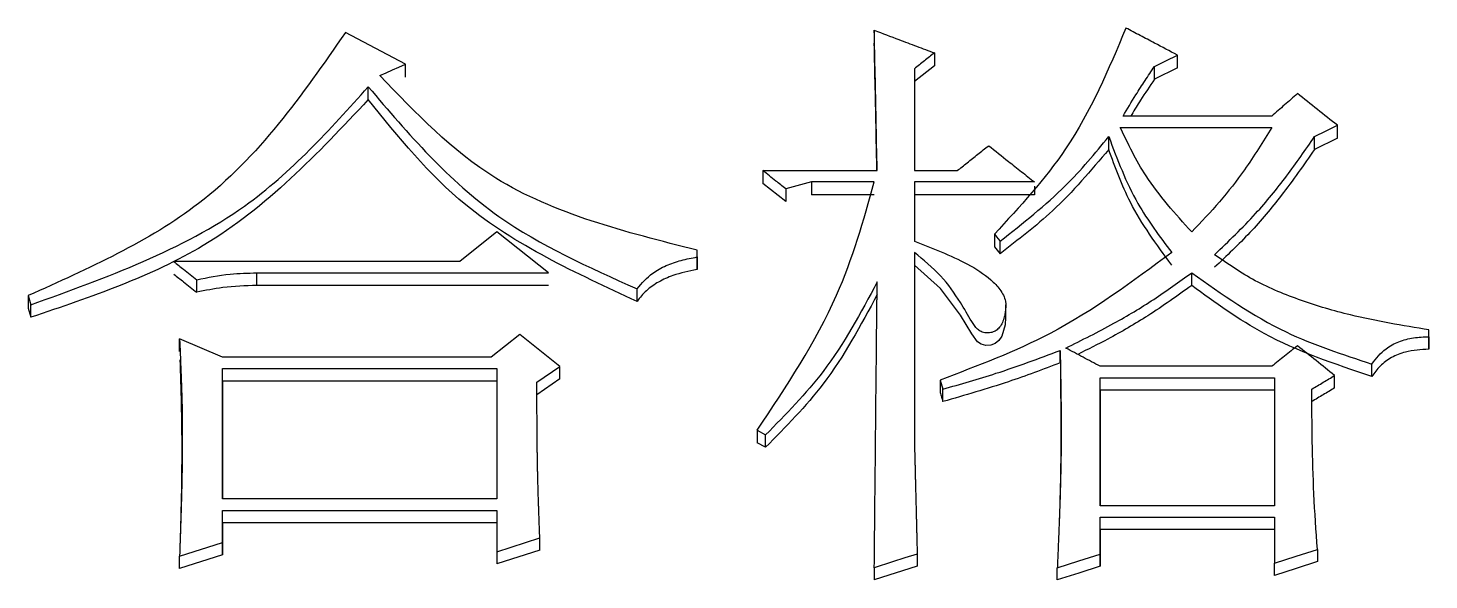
# Model space of a CAD drawing. Header units: millimetres. Extents: x 2003 to 4439, y 563 to 2285.
# Drawn here: x 2513.64 to 2518.94, y 2074.23 to 2076.32 of the extents above; entities that cross this region are included whole.
import ezdxf

# ---------------------------------------------------------------- set-up
doc = ezdxf.new("R2010")
doc.units = ezdxf.units.MM

msp = doc.modelspace()

# ---------------------------------------------------------------- linework, layer by layer
at = {"color": 7, "linetype": 'Continuous', "lineweight": 25}
for p, q in [((2515.0691, 2076.1787), (2514.8419, 2076.2984)), ((2516.8431, 2076.307), (2516.8431, 2076.2582)), ((2517.0703, 2076.2215), (2517.0703, 2076.1728)), ((2517.9898, 2076.1643), (2517.9898, 2076.2129)), ((2515.0691, 2076.1301), (2515.0691, 2076.1787)), ((2517.0703, 2076.1728), (2516.9946, 2076.113)), ((2516.9946, 2076.1616), (2516.9946, 2075.7759)), ((2516.9946, 2076.1616), (2516.9946, 2076.113)), ((2517.9032, 2076.1215), (2517.9032, 2076.1702)), ((2517.9898, 2076.1643), (2517.9032, 2076.1215)), ((2516.9946, 2076.113), (2516.9946, 2075.7759)), ((2514.9284, 2076.0446), (2514.9284, 2076.0932)), ((2517.7734, 2075.9389), (2518.3467, 2075.9389)), ((2518.3467, 2075.9818), (2517.7842, 2075.9818)), ((2518.5955, 2075.8992), (2518.5955, 2075.9475)), ((2517.7302, 2075.8564), (2517.7302, 2075.9047)), ((2518.509, 2075.8564), (2518.509, 2075.9046)), ((2518.5955, 2075.8992), (2518.509, 2075.8564)), ((2516.4213, 2075.7759), (2516.854, 2075.7759)), ((2516.4213, 2075.7759), (2516.4213, 2075.7278)), ((2516.5078, 2075.6592), (2516.4213, 2075.7278)), ((2516.6052, 2075.733), (2516.5078, 2075.7073)), ((2516.8431, 2075.733), (2516.6052, 2075.733)), ((2516.6052, 2075.733), (2516.6052, 2075.685)), ((2516.9946, 2075.7759), (2517.1568, 2075.7759)), ((2517.4489, 2075.733), (2516.9946, 2075.733)), ((2516.9946, 2075.733), (2516.9946, 2075.5096)), ((2516.9946, 2075.733), (2516.9946, 2075.685)), ((2516.5078, 2075.7073), (2516.5078, 2075.6592)), ((2516.8431, 2075.685), (2516.6052, 2075.685)), ((2516.9946, 2075.685), (2516.9946, 2075.5079)), ((2517.4489, 2075.685), (2516.9946, 2075.685)), ((2517.4489, 2075.717), (2517.4489, 2075.685)), ((2515.4153, 2075.544), (2515.2746, 2075.4321)), ((2515.61, 2075.3891), (2515.4153, 2075.544)), ((2517.2974, 2075.5355), (2517.2974, 2075.4877)), ((2516.1725, 2075.4493), (2516.1725, 2075.4751)), ((2516.1725, 2075.4274), (2516.1725, 2075.4751)), ((2516.9946, 2075.4666), (2516.9946, 2074.7589)), ((2516.9946, 2075.4666), (2516.9946, 2075.4189)), ((2517.3191, 2075.4618), (2517.3191, 2075.5096)), ((2515.2746, 2075.4321), (2514.1929, 2075.4321)), ((2516.1725, 2075.4493), (2516.1725, 2075.4017)), ((2516.9946, 2075.4189), (2516.9946, 2074.7589)), ((2514.2795, 2075.3156), (2514.2795, 2075.3632)), ((2514.5066, 2075.3891), (2515.61, 2075.3891)), ((2514.5066, 2075.3415), (2514.5066, 2075.3891)), ((2513.6412, 2075.303), (2513.652, 2075.2685)), ((2513.6412, 2075.303), (2513.6412, 2075.2555)), ((2515.61, 2075.3415), (2514.5066, 2075.3415)), ((2515.9453, 2075.2813), (2515.9453, 2075.3288)), ((2513.6412, 2075.2554), (2513.652, 2075.221)), ((2513.652, 2075.221), (2513.652, 2075.2685)), ((2517.341, 2075.2208), (2517.341, 2075.2685)), ((2515.5018, 2075.1564), (2515.3936, 2075.0701)), ((2515.6532, 2075.0355), (2515.5018, 2075.1564)), ((2518.9417, 2075.1478), (2518.9417, 2075.1736)), ((2518.9417, 2075.1263), (2518.9417, 2075.1736)), ((2518.9417, 2075.1478), (2518.9417, 2075.1005)), ((2514.3768, 2075.0701), (2514.2145, 2075.1391)), ((2514.2145, 2075.0918), (2514.2145, 2075.1391)), ((2517.5463, 2075.0488), (2517.5463, 2075.096)), ((2515.3936, 2075.0701), (2514.3768, 2075.0701)), ((2515.5667, 2074.9751), (2515.6532, 2075.0355)), ((2515.6532, 2074.9884), (2515.6532, 2075.0355)), ((2518.3468, 2075.0356), (2517.6977, 2075.0356)), ((2518.7254, 2074.9971), (2518.7254, 2075.0442)), ((2514.3768, 2075.0269), (2515.4153, 2075.0269)), ((2514.3768, 2074.5337), (2514.3768, 2075.0269)), ((2514.3768, 2074.9798), (2514.3768, 2075.0269)), ((2515.4153, 2075.0269), (2515.4153, 2074.5338)), ((2515.6532, 2074.9884), (2515.5668, 2074.9281)), ((2517.0919, 2074.9838), (2517.1028, 2074.9492)), ((2517.0919, 2074.9838), (2517.0919, 2074.9367)), ((2517.6977, 2074.9924), (2518.3576, 2074.9924)), ((2517.6977, 2074.5078), (2517.6977, 2074.9924)), ((2517.6977, 2074.9453), (2517.6977, 2074.9924)), ((2518.3576, 2074.9924), (2518.3576, 2074.5078)), ((2518.5847, 2074.9539), (2518.5847, 2075.001)), ((2514.3768, 2074.9798), (2514.3768, 2074.5337)), ((2515.4153, 2074.9798), (2514.3768, 2074.9798)), ((2517.1028, 2074.9021), (2517.1028, 2074.9492)), ((2517.6977, 2074.9453), (2517.6977, 2074.5078)), ((2518.3576, 2074.9453), (2517.6977, 2074.9453)), ((2516.3996, 2074.7936), (2516.432, 2074.7763)), ((2516.3996, 2074.7936), (2516.3996, 2074.7468)), ((2516.432, 2074.7295), (2516.432, 2074.7763)), ((2516.432, 2074.7295), (2516.3996, 2074.7467)), ((2515.4153, 2074.5338), (2514.3768, 2074.5337)), ((2518.3576, 2074.5078), (2517.6977, 2074.5078)), ((2514.3768, 2074.3689), (2514.3768, 2074.4904)), ((2514.3768, 2074.4904), (2515.4153, 2074.4904)), ((2514.3768, 2074.444), (2514.3768, 2074.4904)), ((2515.4153, 2074.4904), (2515.4153, 2074.3342)), ((2517.6977, 2074.4644), (2518.3576, 2074.4644)), ((2517.6977, 2074.3255), (2517.6977, 2074.4644)), ((2517.6977, 2074.418), (2517.6977, 2074.4644)), ((2518.3576, 2074.4644), (2518.3576, 2074.2908)), ((2514.3768, 2074.444), (2514.3768, 2074.3227)), ((2515.4153, 2074.444), (2514.3768, 2074.444)), ((2517.6977, 2074.418), (2517.6977, 2074.2793)), ((2518.3576, 2074.418), (2517.6977, 2074.418)), ((2514.2146, 2074.3169), (2514.3768, 2074.3689)), ((2514.3768, 2074.3227), (2514.3768, 2074.3689)), ((2515.4153, 2074.3342), (2515.5775, 2074.3863)), ((2515.5775, 2074.34), (2515.5775, 2074.3863)), ((2514.3768, 2074.3227), (2514.2146, 2074.2706)), ((2514.2146, 2074.2706), (2514.2146, 2074.3169)), ((2515.5775, 2074.34), (2515.4153, 2074.288)), ((2515.4153, 2074.3342), (2515.4153, 2074.288)), ((2517.0054, 2074.3255), (2517.0054, 2074.2793)), ((2517.6977, 2074.2793), (2517.6977, 2074.3255)), ((2518.5198, 2074.3429), (2518.5198, 2074.2967)), ((2517.0054, 2074.2793), (2516.8432, 2074.2273)), ((2516.8432, 2074.2734), (2516.8432, 2074.2273)), ((2517.5355, 2074.2273), (2517.5355, 2074.2734)), ((2518.3576, 2074.2446), (2518.3576, 2074.2908))]:
    msp.add_line(p, q, dxfattribs=at)
at = {"color": 7, "linetype": 'Continuous', "lineweight": 25, "flags": 128}
for points in [[(2517.9032, 2076.1702), (2517.9465, 2076.1916), (2517.9898, 2076.2129)], [(2514.9717, 2076.1359), (2514.9961, 2076.1466), (2515.0204, 2076.1573), (2515.0448, 2076.168), (2515.0691, 2076.1787)], [(2518.509, 2075.9046), (2518.5523, 2075.9261), (2518.5955, 2075.9475)], [(2517.2974, 2075.5354), (2517.3029, 2075.5289), (2517.311, 2075.5192), (2517.3191, 2075.5096)], [(2517.2974, 2075.4876), (2517.3029, 2075.4811), (2517.3084, 2075.4745), (2517.3191, 2075.4618)], [(2516.1725, 2075.4017), (2516.1725, 2075.4161), (2516.1725, 2075.4274)], [(2517.3391, 2075.2209), (2517.3385, 2075.1921), (2517.3251, 2075.1492), (2517.314, 2075.1328), (2517.3004, 2075.122), (2517.2834, 2075.1158), (2517.2654, 2075.1149), (2517.2476, 2075.1196), (2517.2341, 2075.1286), (2517.2117, 2075.1582), (2517.169, 2075.2291), (2517.0939, 2075.3299), (2516.9946, 2075.4189), (2516.9946, 2075.4189)], [(2518.0439, 2075.3415), (2518.0439, 2075.354), (2518.0439, 2075.3665), (2518.0439, 2075.3891)], [(2517.0054, 2074.3255), (2516.9584, 2074.3105), (2516.9114, 2074.2954), (2516.8432, 2074.2734)], [(2517.5355, 2074.2734), (2517.6166, 2074.2995), (2517.6977, 2074.3255)], [(2518.3576, 2074.2908), (2518.4387, 2074.3169), (2518.5198, 2074.3429)], [(2518.5198, 2074.2967), (2518.4387, 2074.2707), (2518.3576, 2074.2446)], [(2517.6977, 2074.2793), (2517.6166, 2074.2533), (2517.5355, 2074.2273)]]:
    msp.add_lwpolyline(points, dxfattribs=at)
at = {"color": 7, "linetype": 'Continuous', "lineweight": 25}
for points, knots in [([(2517.795, 2076.3155), (2517.729, 2076.1582), (2517.6103, 2075.875), (2517.3936, 2075.6399), (2517.2974, 2075.5355)], [0, 0, 0, 0, 0.555743, 1, 1, 1, 1]), ([(2517.9898, 2076.2129), (2517.9609, 2076.2281), (2517.9141, 2076.2528), (2517.8492, 2076.287), (2517.8131, 2076.306), (2517.795, 2076.3155)], [0, 0, 0, 0, 0.4440621, 0.722031, 1, 1, 1, 1]), ([(2514.8419, 2076.2984), (2514.6781, 2076.0627), (2514.3798, 2075.6336), (2513.8706, 2075.4057), (2513.6412, 2075.303)], [0, 0, 0, 0, 0.549466, 1, 1, 1, 1]), ([(2516.854, 2075.7759), (2516.8526, 2075.8407), (2516.8502, 2075.9618), (2516.8466, 2076.1388), (2516.8443, 2076.2509), (2516.8431, 2076.307)], [0, 0, 0, 0, 0.365313, 0.682655, 1, 1, 1, 1]), ([(2516.8431, 2076.307), (2516.8741, 2076.2953), (2516.9274, 2076.2753), (2517.0031, 2076.2468), (2517.0479, 2076.2299), (2517.0703, 2076.2215)], [0, 0, 0, 0, 0.4083, 0.70415, 1, 1, 1, 1]), ([(2516.853, 2075.7759), (2516.852, 2075.8247), (2516.8499, 2075.9296), (2516.8466, 2076.0903), (2516.8443, 2076.2022), (2516.8431, 2076.2582)], [0, 0, 0, 0, 0.302613, 0.651305, 1, 1, 1, 1]), ([(2517.0703, 2076.2215), (2517.0577, 2076.2115), (2517.0324, 2076.1916), (2517.0072, 2076.1716), (2516.9946, 2076.1616)], [0, 0, 0, 0, 0.500001, 1, 1, 1, 1]), ([(2517.7842, 2075.9818), (2517.8002, 2076.0089), (2517.8268, 2076.0545), (2517.8674, 2076.1168), (2517.8913, 2076.1524), (2517.9032, 2076.1702)], [0, 0, 0, 0, 0.425102, 0.712508, 1, 1, 1, 1]), ([(2516.1725, 2075.4751), (2515.9015, 2075.5435), (2515.4247, 2075.6637), (2515.1083, 2075.9936), (2514.9717, 2076.1359)], [0, 0, 0, 0, 0.568428, 1, 1, 1, 1]), ([(2517.9032, 2076.1215), (2517.8854, 2076.0953), (2517.8555, 2076.0515), (2517.8265, 2076.0043), (2517.8144, 2075.9839), (2517.8131, 2075.9818)], [0, 0, 0, 0, 0.570111, 0.95488, 1, 1, 1, 1]), ([(2513.652, 2075.2685), (2513.9397, 2075.3724), (2514.4466, 2075.5555), (2514.7829, 2075.9308), (2514.9284, 2076.0932)], [0, 0, 0, 0, 0.567325, 1, 1, 1, 1]), ([(2514.9284, 2076.0446), (2514.7367, 2075.8406), (2514.3889, 2075.4704), (2513.8803, 2075.2983), (2513.652, 2075.221)], [0, 0, 0, 0, 0.5512685, 1, 1, 1, 1]), ([(2514.9285, 2076.0931), (2515.0799, 2075.9155), (2515.3545, 2075.5933), (2515.7623, 2075.4107), (2515.9453, 2075.3288)], [0, 0, 0, 0, 0.551247, 1, 1, 1, 1]), ([(2515.9453, 2075.2813), (2515.714, 2075.388), (2515.3067, 2075.576), (2515.0426, 2075.9032), (2514.9285, 2076.0446)], [0, 0, 0, 0, 0.5679506, 1, 1, 1, 1]), ([(2518.4441, 2076.0674), (2518.4279, 2076.0532), (2518.3954, 2076.0246), (2518.363, 2075.9961), (2518.3467, 2075.9818)], [0, 0, 0, 0, 0.499999, 1, 1, 1, 1]), ([(2518.5955, 2075.9475), (2518.5703, 2075.9675), (2518.5198, 2076.0075), (2518.4693, 2076.0475), (2518.4441, 2076.0674)], [0, 0, 0, 0, 0.499999, 1, 1, 1, 1]), ([(2518.0439, 2075.544), (2517.982, 2075.6126), (2517.8723, 2075.7343), (2517.8035, 2075.8768), (2517.7734, 2075.9389)], [0, 0, 0, 0, 0.563444, 1, 1, 1, 1]), ([(2518.3467, 2075.9389), (2518.3134, 2075.8851), (2518.2536, 2075.7885), (2518.1515, 2075.6566), (2518.0798, 2075.5816), (2518.0439, 2075.544)], [0, 0, 0, 0, 0.385333, 0.691671, 1, 1, 1, 1]), ([(2517.3191, 2075.5096), (2517.4051, 2075.5769), (2517.5578, 2075.6964), (2517.6778, 2075.8414), (2517.7302, 2075.9047)], [0, 0, 0, 0, 0.56336, 1, 1, 1, 1]), ([(2517.7302, 2075.9046), (2517.7624, 2075.8184), (2517.8204, 2075.6634), (2517.9228, 2075.5271), (2517.9682, 2075.4666)], [0, 0, 0, 0, 0.556662, 1, 1, 1, 1]), ([(2518.1305, 2075.458), (2518.1835, 2075.5089), (2518.2816, 2075.6029), (2518.405, 2075.7546), (2518.4743, 2075.8546), (2518.509, 2075.9046)], [0, 0, 0, 0, 0.370244, 0.684379, 1, 1, 1, 1]), ([(2517.1568, 2075.7759), (2517.1693, 2075.7859), (2517.1954, 2075.8065), (2517.2351, 2075.838), (2517.2622, 2075.8596), (2517.2758, 2075.8703)], [0, 0, 0, 0, 0.314654, 0.657326, 1, 1, 1, 1]), ([(2517.2758, 2075.8703), (2517.3008, 2075.8505), (2517.3421, 2075.8178), (2517.3998, 2075.772), (2517.4325, 2075.746), (2517.4489, 2075.733)], [0, 0, 0, 0, 0.432645, 0.716322, 1, 1, 1, 1]), ([(2517.7302, 2075.8564), (2517.6625, 2075.7763), (2517.541, 2075.6323), (2517.3873, 2075.5142), (2517.3191, 2075.4618)], [0, 0, 0, 0, 0.55642, 1, 1, 1, 1]), ([(2517.9682, 2075.4189), (2517.9114, 2075.4962), (2517.8105, 2075.6334), (2517.7546, 2075.7886), (2517.7302, 2075.8564)], [0, 0, 0, 0, 0.56299, 1, 1, 1, 1]), ([(2518.509, 2075.8564), (2518.468, 2075.7978), (2518.3922, 2075.6896), (2518.2669, 2075.5393), (2518.1761, 2075.4534), (2518.1305, 2075.4103)], [0, 0, 0, 0, 0.37028, 0.6840012, 1, 1, 1, 1]), ([(2516.3996, 2074.7936), (2516.511, 2074.9603), (2516.7089, 2075.2566), (2516.8023, 2075.588), (2516.8431, 2075.733)], [0, 0, 0, 0, 0.562636, 1, 1, 1, 1]), ([(2516.5078, 2075.7073), (2516.4954, 2075.7171), (2516.4748, 2075.7334), (2516.446, 2075.7563), (2516.4295, 2075.7694), (2516.4213, 2075.7759)], [0, 0, 0, 0, 0.428361, 0.714181, 1, 1, 1, 1]), ([(2516.9946, 2075.5096), (2517.0283, 2075.4962), (2517.1297, 2075.456), (2517.2476, 2075.4012), (2517.3206, 2075.3273), (2517.3434, 2075.2841), (2517.3397, 2075.2384), (2517.3304, 2075.2038), (2517.3155, 2075.1803), (2517.301, 2075.1684), (2517.2837, 2075.1623), (2517.2651, 2075.1613), (2517.2475, 2075.1658), (2517.2274, 2075.18), (2517.2033, 2075.2188), (2517.1632, 2075.2887), (2517.0977, 2075.3822), (2517.0294, 2075.4381), (2516.9946, 2075.4666)], [0, 0, 0, 0, 0.104454, 0.314535, 0.36541, 0.416687, 0.46169, 0.509284, 0.529555, 0.546771, 0.564035, 0.580952, 0.598427, 0.614259, 0.652193, 0.737824, 0.866635, 1, 1, 1, 1]), ([(2517.9682, 2075.4666), (2517.8204, 2075.3565), (2517.5544, 2075.1582), (2517.2342, 2075.0375), (2517.0919, 2074.9838)], [0, 0, 0, 0, 0.555385, 1, 1, 1, 1]), ([(2514.1929, 2075.4321), (2514.2053, 2075.4223), (2514.2259, 2075.4059), (2514.2547, 2075.3829), (2514.2712, 2075.3698), (2514.2795, 2075.3632)], [0, 0, 0, 0, 0.428307, 0.714154, 1, 1, 1, 1]), ([(2515.9453, 2075.3288), (2515.9637, 2075.35), (2515.9944, 2075.3854), (2516.0553, 2075.4182), (2516.1122, 2075.4379), (2516.1523, 2075.4455), (2516.1725, 2075.4493)], [0, 0, 0, 0, 0.329917, 0.550134, 0.774051, 1, 1, 1, 1]), ([(2518.9417, 2075.1736), (2518.8418, 2075.19), (2518.6777, 2075.2169), (2518.4583, 2075.2819), (2518.2813, 2075.3533), (2518.1805, 2075.4233), (2518.1305, 2075.458)], [0, 0, 0, 0, 0.3440816, 0.5653831, 0.7845838, 1, 1, 1, 1]), ([(2514.1929, 2075.3845), (2514.2053, 2075.3746), (2514.2259, 2075.3583), (2514.2547, 2075.3353), (2514.2712, 2075.3222), (2514.2795, 2075.3157)], [0, 0, 0, 0, 0.4285576, 0.7142788, 1, 1, 1, 1]), ([(2514.2794, 2075.3632), (2514.3213, 2075.3717), (2514.3961, 2075.3868), (2514.4728, 2075.3884), (2514.5066, 2075.3891)], [0, 0, 0, 0, 0.5590432, 1, 1, 1, 1]), ([(2516.1725, 2075.4017), (2516.1414, 2075.3955), (2516.0905, 2075.3854), (2516.0266, 2075.356), (2515.9789, 2075.3238), (2515.9564, 2075.2953), (2515.9453, 2075.2813)], [0, 0, 0, 0, 0.34797, 0.569793, 0.78749, 1, 1, 1, 1]), ([(2516.8539, 2075.3547), (2516.7919, 2075.2382), (2516.6804, 2075.0289), (2516.5084, 2074.8539), (2516.432, 2074.7763)], [0, 0, 0, 0, 0.556097, 1, 1, 1, 1]), ([(2516.8432, 2074.2734), (2516.8438, 2074.3416), (2516.8459, 2074.5565), (2516.8494, 2074.9173), (2516.8525, 2075.2089), (2516.854, 2075.3547)], [0, 0, 0, 0, 0.188404, 0.594194, 1, 1, 1, 1]), ([(2517.5679, 2075.1046), (2517.6289, 2075.1351), (2517.7428, 2075.1921), (2517.9021, 2075.2872), (2517.9965, 2075.3551), (2518.0439, 2075.3891)], [0, 0, 0, 0, 0.365229, 0.681783, 1, 1, 1, 1]), ([(2518.0439, 2075.3891), (2518.1588, 2075.3079), (2518.366, 2075.1616), (2518.6147, 2075.0804), (2518.7254, 2075.0442)], [0, 0, 0, 0, 0.554843, 1, 1, 1, 1]), ([(2514.5066, 2075.3414), (2514.4636, 2075.3402), (2514.3868, 2075.3381), (2514.3122, 2075.3225), (2514.2795, 2075.3156)], [0, 0, 0, 0, 0.560892, 1, 1, 1, 1]), ([(2516.8539, 2075.3071), (2516.7919, 2075.1908), (2516.6804, 2074.9817), (2516.5084, 2074.807), (2516.432, 2074.7295)], [0, 0, 0, 0, 0.556042, 1, 1, 1, 1]), ([(2518.0439, 2075.3415), (2517.9894, 2075.3025), (2517.8878, 2075.2298), (2517.7417, 2075.1451), (2517.651, 2075.0996), (2517.6131, 2075.0806)], [0, 0, 0, 0, 0.401974, 0.750243, 1, 1, 1, 1]), ([(2518.7254, 2074.9971), (2518.5851, 2075.0443), (2518.3369, 2075.1279), (2518.1327, 2075.2767), (2518.0439, 2075.3415)], [0, 0, 0, 0, 0.564881, 1, 1, 1, 1]), ([(2518.7254, 2075.0442), (2518.7416, 2075.0651), (2518.7686, 2075.1001), (2518.8271, 2075.1306), (2518.883, 2075.1457), (2518.9221, 2075.1471), (2518.9417, 2075.1478)], [0, 0, 0, 0, 0.328373, 0.548346, 0.773134, 1, 1, 1, 1]), ([(2514.2145, 2075.1391), (2514.215, 2075.131), (2514.2156, 2075.1187), (2514.2165, 2075.0983), (2514.2173, 2075.0779), (2514.2181, 2075.0574), (2514.2188, 2075.037), (2514.2195, 2075.0206), (2514.2201, 2075.0043), (2514.2206, 2074.992), (2514.2216, 2074.9675), (2514.2247, 2074.8816), (2514.2252, 2074.7955), (2514.2249, 2074.7176), (2514.2248, 2074.7012), (2514.2246, 2074.6848), (2514.2244, 2074.6684), (2514.2241, 2074.652), (2514.2238, 2074.6356), (2514.2236, 2074.6233), (2514.2234, 2074.6131), (2514.2232, 2074.6028), (2514.223, 2074.5946), (2514.2228, 2074.5864), (2514.2226, 2074.5782), (2514.2225, 2074.57), (2514.2222, 2074.5597), (2514.222, 2074.5515), (2514.2218, 2074.5433), (2514.2216, 2074.5351), (2514.2214, 2074.5269), (2514.2211, 2074.5166), (2514.2208, 2074.5084), (2514.2206, 2074.5002), (2514.2204, 2074.492), (2514.2201, 2074.4838), (2514.2199, 2074.4756), (2514.2196, 2074.4674), (2514.2194, 2074.4592), (2514.219, 2074.4489), (2514.2188, 2074.4407), (2514.2184, 2074.4304), (2514.2182, 2074.4222), (2514.2179, 2074.414), (2514.2176, 2074.4058), (2514.2173, 2074.3975), (2514.217, 2074.3873), (2514.2167, 2074.3791), (2514.2164, 2074.3708), (2514.2161, 2074.3626), (2514.2159, 2074.3544), (2514.2156, 2074.3462), (2514.2153, 2074.3382), (2514.215, 2074.3284), (2514.2147, 2074.3207), (2514.2146, 2074.3169)], [0, 0, 0, 0, 0.029904, 0.044856, 0.07476, 0.104664, 0.119616, 0.14952, 0.164472, 0.179424, 0.194376, 0.254184, 0.493446, 0.508398, 0.538302, 0.553254, 0.568206, 0.59811, 0.613062, 0.628014, 0.642966, 0.650442, 0.665394, 0.67287, 0.680346, 0.695298, 0.702774, 0.717726, 0.725202, 0.732678, 0.74763, 0.755106, 0.770057, 0.777533, 0.785009, 0.799961, 0.807437, 0.814913, 0.829865, 0.837341, 0.852293, 0.859769, 0.874721, 0.882197, 0.889673, 0.904625, 0.912101, 0.927053, 0.934529, 0.942005, 0.956957, 0.964433, 0.971909, 0.985954, 1, 1, 1, 1]), ([(2517.1028, 2074.9492), (2517.17, 2074.9685), (2517.2787, 2074.9996), (2517.4259, 2075.0504), (2517.5061, 2075.0808), (2517.5463, 2075.096)], [0, 0, 0, 0, 0.447142, 0.723428, 1, 1, 1, 1]), ([(2517.5463, 2075.096), (2517.5463, 2075.0922), (2517.5465, 2075.0866), (2517.5466, 2075.0792), (2517.5467, 2075.0736), (2517.5468, 2075.0679), (2517.5469, 2075.0623), (2517.5471, 2075.0549), (2517.5472, 2075.0474), (2517.5473, 2075.0399), (2517.5474, 2075.0343), (2517.5475, 2075.0287), (2517.5476, 2075.0231), (2517.5478, 2075.0156), (2517.5479, 2075.0081), (2517.548, 2075.0006), (2517.5481, 2074.995), (2517.5482, 2074.9894), (2517.5483, 2074.9838), (2517.5484, 2074.9782), (2517.5485, 2074.9726), (2517.5486, 2074.9651), (2517.5487, 2074.9576), (2517.5488, 2074.9501), (2517.549, 2074.9426), (2517.5491, 2074.9333), (2517.5492, 2074.922), (2517.5494, 2074.9108), (2517.5495, 2074.8996), (2517.5497, 2074.8846), (2517.5498, 2074.8696), (2517.5499, 2074.8546), (2517.55, 2074.8434), (2517.55, 2074.8322), (2517.5501, 2074.8209), (2517.5501, 2074.8097), (2517.5501, 2074.7947), (2517.5501, 2074.7797), (2517.5501, 2074.7647), (2517.55, 2074.7535), (2517.55, 2074.7422), (2517.5499, 2074.731), (2517.5498, 2074.7197), (2517.5496, 2074.7047), (2517.5494, 2074.6897), (2517.5492, 2074.6747), (2517.549, 2074.6635), (2517.5488, 2074.6522), (2517.5485, 2074.641), (2517.5483, 2074.6297), (2517.5479, 2074.6147), (2517.5476, 2074.5997), (2517.5472, 2074.5847), (2517.5469, 2074.5735), (2517.5465, 2074.5622), (2517.5462, 2074.5509), (2517.5459, 2074.5397), (2517.5454, 2074.5247), (2517.5449, 2074.5096), (2517.5444, 2074.4946), (2517.544, 2074.4834), (2517.5436, 2074.4721), (2517.5431, 2074.4608), (2517.5427, 2074.4496), (2517.5423, 2074.4383), (2517.5417, 2074.4233), (2517.5411, 2074.4083), (2517.5405, 2074.3932), (2517.54, 2074.382), (2517.5396, 2074.3707), (2517.5391, 2074.3594), (2517.5385, 2074.3444), (2517.5379, 2074.3294), (2517.5372, 2074.3143), (2517.5367, 2074.3031), (2517.5362, 2074.2894), (2517.5357, 2074.2796), (2517.5355, 2074.2734)], [0, 0, 0, 0, 0.0136751, 0.0205126, 0.0273502, 0.0341877, 0.0410253, 0.0478628, 0.0615379, 0.0683754, 0.075213, 0.0820505, 0.0888881, 0.0957256, 0.1094007, 0.1162382, 0.1230758, 0.1299133, 0.1367509, 0.1435884, 0.150426, 0.1572635, 0.1709386, 0.1777761, 0.1846137, 0.1982888, 0.2119638, 0.2256389, 0.239314, 0.2529891, 0.2803393, 0.2940144, 0.3076894, 0.3213645, 0.3350396, 0.3487147, 0.3623898, 0.38974, 0.4034151, 0.4170902, 0.4307653, 0.4444403, 0.4581154, 0.4717905, 0.4991407, 0.5128158, 0.5264909, 0.540166, 0.5538411, 0.5675162, 0.5811912, 0.6085414, 0.6222165, 0.6358916, 0.6495667, 0.6632418, 0.6769169, 0.6905919, 0.7179421, 0.7316172, 0.7452923, 0.7589674, 0.7726425, 0.7863176, 0.7999926, 0.8136677, 0.8410179, 0.854693, 0.8683681, 0.8820432, 0.8957182, 0.9093933, 0.9367435, 0.9504186, 0.9640937, 0.9777687, 1, 1, 1, 1]), ([(2517.6977, 2075.0356), (2517.6761, 2075.0471), (2517.6328, 2075.0701), (2517.5895, 2075.0931), (2517.5679, 2075.1046)], [0, 0, 0, 0, 0.499999, 1, 1, 1, 1]), ([(2518.4441, 2075.1132), (2518.4279, 2075.1003), (2518.3954, 2075.0744), (2518.363, 2075.0485), (2518.3468, 2075.0356)], [0, 0, 0, 0, 0.499998, 1, 1, 1, 1]), ([(2518.5847, 2075.001), (2518.5613, 2075.0197), (2518.5144, 2075.0571), (2518.4675, 2075.0945), (2518.4441, 2075.1132)], [0, 0, 0, 0, 0.499999, 1, 1, 1, 1]), ([(2518.9417, 2075.1005), (2518.9114, 2075.0987), (2518.8617, 2075.0958), (2518.799, 2075.0705), (2518.7551, 2075.0384), (2518.7352, 2075.0107), (2518.7254, 2074.9971)], [0, 0, 0, 0, 0.348919, 0.571355, 0.788309, 1, 1, 1, 1]), ([(2518.9417, 2075.1005), (2518.9417, 2075.1034), (2518.9417, 2075.1082), (2518.9417, 2075.1149), (2518.9417, 2075.1206), (2518.9417, 2075.1244), (2518.9417, 2075.1263)], [0, 0, 0, 0, 0.34, 0.56, 0.78, 1, 1, 1, 1]), ([(2514.216, 2075.0608), (2514.2194, 2074.9497), (2514.2245, 2074.7849), (2514.2216, 2074.5719), (2514.2193, 2074.4705), (2514.218, 2074.423), (2514.2174, 2074.3986), (2514.2172, 2074.3925), (2514.217, 2074.3885)], [0, 0, 0, 0, 0.503814, 0.747752, 0.874235, 0.934549, 0.957165, 1, 1, 1, 1]), ([(2517.5463, 2075.0488), (2517.4814, 2075.0241), (2517.3763, 2074.9842), (2517.2271, 2074.9384), (2517.1442, 2074.9142), (2517.1028, 2074.9021)], [0, 0, 0, 0, 0.447314, 0.723589, 1, 1, 1, 1]), ([(2517.5471, 2075.0046), (2517.5472, 2074.9979), (2517.5481, 2074.9413), (2517.5498, 2074.7669), (2517.5474, 2074.6136), (2517.5453, 2074.5292), (2517.544, 2074.4885), (2517.5433, 2074.4649), (2517.5431, 2074.4591), (2517.543, 2074.4561)], [0, 0, 0, 0, 0.058237, 0.493643, 0.756064, 0.862488, 0.925116, 0.960703, 1, 1, 1, 1]), ([(2518.4982, 2074.9492), (2518.5126, 2074.9578), (2518.5415, 2074.9751), (2518.5703, 2074.9924), (2518.5847, 2075.001)], [0, 0, 0, 0, 0.499999, 1, 1, 1, 1]), ([(2515.5775, 2074.3863), (2515.5771, 2074.3984), (2515.5764, 2074.4164), (2515.5755, 2074.4405), (2515.5749, 2074.4586), (2515.5742, 2074.4767), (2515.5736, 2074.4947), (2515.573, 2074.5128), (2515.5725, 2074.5278), (2515.5721, 2074.5399), (2515.5718, 2074.5489), (2515.5715, 2074.5579), (2515.5713, 2074.567), (2515.571, 2074.576), (2515.5707, 2074.585), (2515.5705, 2074.594), (2515.5703, 2074.6031), (2515.57, 2074.6121), (2515.5698, 2074.6211), (2515.5696, 2074.6301), (2515.5694, 2074.6392), (2515.5692, 2074.6482), (2515.569, 2074.6572), (2515.5689, 2074.6662), (2515.5687, 2074.6753), (2515.5685, 2074.6843), (2515.5684, 2074.6933), (2515.5683, 2074.7023), (2515.5681, 2074.7113), (2515.568, 2074.7204), (2515.5679, 2074.7294), (2515.5678, 2074.7384), (2515.5677, 2074.7474), (2515.5676, 2074.7564), (2515.5675, 2074.7655), (2515.5674, 2074.7745), (2515.5674, 2074.7835), (2515.5673, 2074.7925), (2515.5672, 2074.8015), (2515.5672, 2074.8105), (2515.5671, 2074.8195), (2515.567, 2074.8316), (2515.567, 2074.8436), (2515.5669, 2074.8556), (2515.5669, 2074.8646), (2515.5669, 2074.8736), (2515.5669, 2074.8826), (2515.5668, 2074.8916), (2515.5668, 2074.9006), (2515.5668, 2074.9096), (2515.5668, 2074.9186), (2515.5668, 2074.9277), (2515.5668, 2074.9352), (2515.5667, 2074.9412), (2515.5667, 2074.9457), (2515.5667, 2074.9502), (2515.5667, 2074.9547), (2515.5667, 2074.9592), (2515.5667, 2074.9637), (2515.5667, 2074.969), (2515.5667, 2074.9728), (2515.5667, 2074.9751)], [0, 0, 0, 0, 0.061285, 0.091928, 0.12257, 0.153213, 0.183855, 0.214498, 0.24514, 0.260462, 0.275783, 0.291104, 0.306426, 0.321747, 0.337068, 0.352389, 0.367711, 0.383032, 0.398353, 0.413674, 0.428996, 0.444317, 0.459638, 0.47496, 0.490281, 0.505602, 0.520923, 0.536245, 0.551566, 0.566887, 0.582209, 0.59753, 0.612851, 0.628172, 0.643494, 0.658815, 0.674136, 0.689457, 0.704779, 0.7201, 0.735421, 0.750743, 0.781385, 0.796706, 0.812028, 0.827349, 0.84267, 0.857991, 0.873313, 0.888634, 0.903955, 0.919277, 0.934598, 0.942258, 0.949919, 0.95758, 0.96524, 0.972901, 0.980562, 0.988222, 1, 1, 1, 1]), ([(2518.5847, 2074.9539), (2518.5703, 2074.9453), (2518.5415, 2074.928), (2518.5126, 2074.9108), (2518.4982, 2074.9021)], [0, 0, 0, 0, 0.499998, 1, 1, 1, 1]), ([(2518.5198, 2074.3429), (2518.5148, 2074.4131), (2518.505, 2074.5493), (2518.4997, 2074.7515), (2518.4987, 2074.8833), (2518.4982, 2074.9492)], [0, 0, 0, 0, 0.347124, 0.673492, 1, 1, 1, 1]), ([(2516.9946, 2074.7589), (2516.9947, 2074.7559), (2516.9948, 2074.7499), (2516.995, 2074.7409), (2516.9952, 2074.7334), (2516.9954, 2074.7259), (2516.9956, 2074.7199), (2516.9957, 2074.7139), (2516.9959, 2074.7079), (2516.9961, 2074.7004), (2516.9962, 2074.6929), (2516.9964, 2074.6854), (2516.9966, 2074.6794), (2516.9968, 2074.6719), (2516.997, 2074.6644), (2516.9972, 2074.6554), (2516.9974, 2074.6464), (2516.9976, 2074.6389), (2516.9978, 2074.6314), (2516.998, 2074.6238), (2516.9983, 2074.6118), (2516.9985, 2074.6013), (2516.9988, 2074.5908), (2516.999, 2074.5833), (2516.9993, 2074.5713), (2516.9996, 2074.5593), (2516.9999, 2074.5472), (2517.0001, 2074.5382), (2517.0003, 2074.5307), (2517.0005, 2074.5232), (2517.0007, 2074.5157), (2517.001, 2074.5036), (2517.0012, 2074.4931), (2517.0015, 2074.4826), (2517.0017, 2074.4766), (2517.0018, 2074.4691), (2517.002, 2074.463), (2517.0022, 2074.4555), (2517.0023, 2074.4495), (2517.0025, 2074.442), (2517.0027, 2074.436), (2517.0029, 2074.4285), (2517.003, 2074.4224), (2517.0032, 2074.4149), (2517.0033, 2074.4089), (2517.0035, 2074.4014), (2517.0037, 2074.3954), (2517.0039, 2074.3878), (2517.004, 2074.3818), (2517.0042, 2074.3743), (2517.0044, 2074.3683), (2517.0045, 2074.3608), (2517.0047, 2074.3547), (2517.0049, 2074.3472), (2517.005, 2074.3412), (2517.0052, 2074.3335), (2517.0053, 2074.3288), (2517.0054, 2074.3255)], [0, 0, 0, 0, 0.020805, 0.04161, 0.062415, 0.072817, 0.093622, 0.104024, 0.114427, 0.135232, 0.156036, 0.166439, 0.187244, 0.197646, 0.218451, 0.239256, 0.260061, 0.280866, 0.291268, 0.312073, 0.332878, 0.374488, 0.38489, 0.405695, 0.4265, 0.468109, 0.488914, 0.509719, 0.530524, 0.540926, 0.561731, 0.582536, 0.624146, 0.634548, 0.655353, 0.665756, 0.686561, 0.696963, 0.717768, 0.72817, 0.748975, 0.759378, 0.780182, 0.790585, 0.81139, 0.821792, 0.842597, 0.852999, 0.873804, 0.884207, 0.905012, 0.915414, 0.936219, 0.946621, 0.967426, 0.977829, 1, 1, 1, 1])]:
    msp.add_open_spline(points, degree=3, knots=knots, dxfattribs=at)
msp.add_open_spline([(2517.0919, 2074.9367), (2517.0937, 2074.9309), (2517.0974, 2074.9194), (2517.101, 2074.9079), (2517.1028, 2074.9021)], degree=3, dxfattribs=at)

doc.saveas('drawing.dxf')
